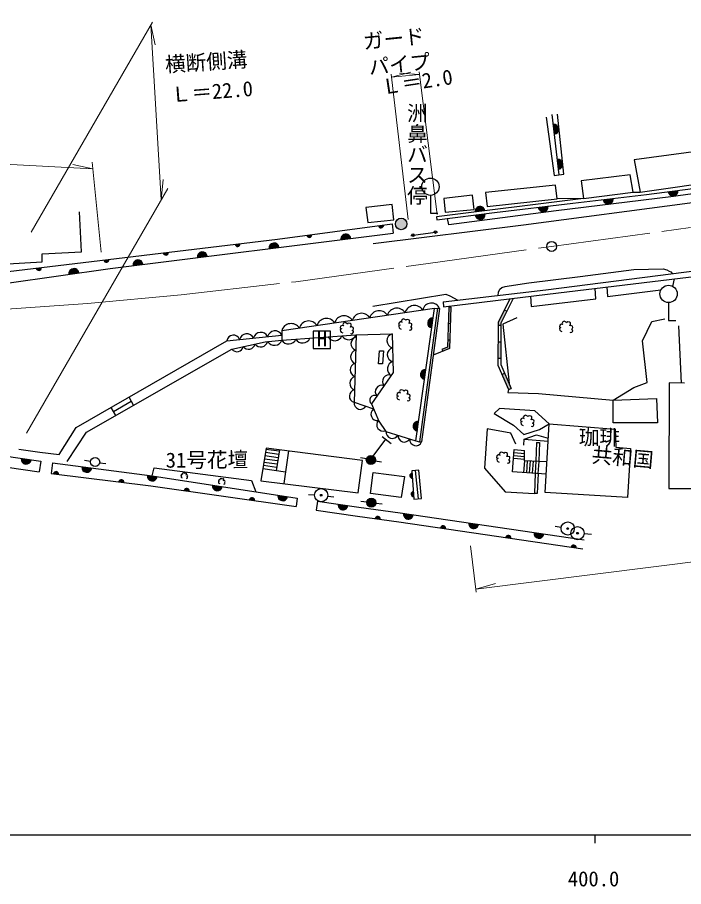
# Model space of a CAD drawing. Units: millimetres at full size, sheet at 1:1000; details may follow other scales. Extents: x 40000 to 680000, y 20000 to 380000.
# Drawn here: x 397976 to 478760, y 198715 to 304154 of the extents above; entities that cross this region are included whole.
import ezdxf
from ezdxf.enums import TextEntityAlignment as Align

# ---------------------------------------------------------------- set-up
doc = ezdxf.new("R2010")
doc.units = ezdxf.units.MM
doc.header["$LTSCALE"] = 1000
doc.linetypes.add('CHAIN', pattern=[18.5, 12, -1.5, 3.5, -1.5])
for name, color, linetype, lineweight in [('M-BGD', 7, 'Continuous', 25), ('M-BGD-EXST', 7, 'Continuous', 25), ('M-BMK', 2, 'CHAIN', 13), ('M-BMK-SRVR', 3, 'Continuous', 25), ('M-STR-HTXT', 7, 'Continuous', 13), ('M-STR-STRC', 7, 'Continuous', 25), ('M-TTL-BAND', 7, 'Continuous', 25)]:
    doc.layers.add(name, color=color, linetype=linetype, lineweight=lineweight)
doc.layers.add('M-BMK-HTXT', color=7, linetype='Continuous')
doc.styles.add('@ＭＳ ゴシック', font='')
doc.styles.add('ＭＳ ゴシック', font='')
doc.styles.get('@ＭＳ ゴシック').set_extended_font_data('@MS Gothic')
doc.styles.get('ＭＳ ゴシック').set_extended_font_data('MS Gothic')

msp = doc.modelspace()

# ---------------------------------------------------------------- hatches: boundary and pattern name
at = {"layer": 'M-BGD'}
for points in [[(463071, 289980, 0.41421), (463597, 290645, 0.41421), (462931, 291171)], [(463570, 285723, 0.41421), (464096, 286389, 0.41421), (463430, 286915)], [(476886, 283004, 0.41421), (477557, 282484, 0.41421), (478077, 283155)], [(469014, 282044, 0.41421), (469677, 281516, 0.41421), (470206, 282180)], [(454665, 280688, 0.41421), (453998, 281213, 0.41421), (453473, 280546)], [(461138, 281108, 0.41421), (461808, 280587, 0.41421), (462329, 281256)], [(445205, 279094, 0.41421), (444505, 279794, 0.41421), (443805, 279094, 1)], [(453498, 280176, 0.41421), (454168, 279655, 0.41421), (454689, 280324)], [(441765, 278882, 0.41421), (442102, 278625, 0.41421), (442359, 278962)], [(433072, 277727, 0.41421), (433406, 277466, 0.41421), (433668, 277800)], [(438394, 277335, 0.41421), (437726, 277858, 0.41421), (437203, 277190)], [(424372, 276634, 0.41421), (424706, 276373, 0.41421), (424967, 276707)], [(429696, 276263, 0.41421), (429023, 276780, 0.41421), (428506, 276108)], [(415667, 275584, 0.41421), (416001, 275323, 0.41421), (416262, 275657)], [(420999, 275181, 0.41421), (420326, 275698, 0.41421), (419809, 275025)], [(408479, 274718, 0.41421), (408813, 274456, 0.41421), (409074, 274790)], [(413201, 274211, 0.41421), (412529, 274728, 0.41421), (412012, 274055)], [(400270, 273728, 0.41421), (400605, 273466, 0.41421), (400866, 273801)], [(405421, 273164, 0.41421), (404742, 273673, 0.41421), (404233, 272994)], [(450550, 268994), (450301, 269003), (450229, 267004), (450479, 266995)], [(457361, 268559), (457019, 268657), (456262, 267127), (456261, 266806), (456611, 266805), (456612, 267044)], [(448403, 267671, 0.41421), (447728, 267158, 0.41421), (448241, 266482)], [(450408, 264996), (450158, 265005), (450127, 264149), (449455, 263877), (449549, 263645), (450371, 263979)], [(456605, 264805), (456255, 264806), (456249, 262806), (456599, 262805)], [(447518, 261419, 0.41421), (446843, 260906, 0.41421), (447357, 260230)], [(457060, 260978), (456739, 260840), (457527, 259001), (457848, 259139)], [(446641, 255166, 0.41421), (445962, 254657, 0.41421), (446472, 253978)], [(440299, 250586, 0.41421), (440730, 249939, 0.41421), (441378, 250370, 1)], [(398449, 250657, 0.41421), (398955, 249976, 0.41421), (399636, 250482)], [(402959, 248719, 0.41421), (402697, 249053, 0.41421), (402363, 248792)], [(405798, 249649, 0.41421), (406317, 248978, 0.41421), (406989, 249497)], [(445839, 248855, 0.41421), (445563, 248533, 0.41421), (445884, 248257)], [(410884, 247734, 0.41421), (410623, 248068, 0.41421), (410289, 247807)], [(413730, 248619, 0.41421), (414236, 247938, 0.41421), (414917, 248444)], [(418810, 246665, 0.41421), (418555, 247004, 0.41421), (418216, 246749)], [(421639, 247417, 0.41421), (422146, 246736, 0.41421), (422827, 247243)], [(426726, 245540, 0.41421), (426471, 245879, 0.41421), (426132, 245624)], [(429549, 246216, 0.41421), (430051, 245532, 0.41421), (430735, 246034)], [(440355, 245360, 0.41421), (440838, 244750, 0.41421), (441447, 245234, 1)], [(445996, 246631, 0.41421), (445718, 246311, 0.41421), (446038, 246032)], [(436874, 245100, 0.41421), (437384, 244422, 0.41421), (438062, 244932)], [(441973, 243267, 0.41421), (441718, 243606, 0.41421), (441379, 243351)], [(444795, 243982, 0.41421), (445305, 243304, 0.41421), (445983, 243814)], [(452711, 242824, 0.41421), (453221, 242146, 0.41421), (453899, 242656)], [(449892, 242128, 0.41421), (449637, 242467, 0.41421), (449298, 242212)], [(460627, 241665, 0.41421), (461133, 240984, 0.41421), (461814, 241490)], [(457808, 240969, 0.41421), (457553, 241308, 0.41421), (457213, 241053)], [(465720, 239811, 0.41421), (465465, 240150, 0.41421), (465126, 239895)]]:
    msp.add_hatch(color=256, dxfattribs=at).paths.add_polyline_path(points)

# ---------------------------------------------------------------- linework, layer by layer
for p, q in [((462791, 292363), (463649, 285051)), ((472635, 282935), (473479, 282938)), ((448066, 282568), (448066, 280394)), ((466623, 282169), (448815, 279971)), ((466623, 282169), (463414, 282128)), ((448066, 280394), (448955, 280394)), ((448815, 279971), (448827, 279590)), ((443413, 279102), (443559, 277981)), ((445666, 277699), (448961, 278125)), ((477473, 271512), (477668, 272456)), ((448929, 268883), (446739, 252682)), ((449605, 269634), (449664, 269033)), ((450550, 268994), (450301, 269003)), ((476934, 269561), (476934, 267387)), ((449176, 268849), (446987, 252648)), ((457019, 268657), (457361, 268559)), ((450479, 266995), (450229, 267004)), ((456261, 266806), (456611, 266805)), ((476934, 267387), (477823, 267387)), ((478148, 266749), (478452, 259795)), ((450408, 264996), (450158, 265005)), ((456255, 264806), (456605, 264805)), ((449455, 263877), (449549, 263645)), ((456249, 262806), (456599, 262805)), ((456739, 260840), (457060, 260978)), ((457527, 259001), (457848, 259139)), ((409642, 256359), (411789, 257597)), ((412069, 257112), (411514, 258074)), ((409917, 255882), (409367, 256836)), ((442190, 253303), (443282, 252447)), ((442612, 252973), (440964, 250751)), ((446304, 252790), (446739, 252682)), ((446739, 252682), (446987, 252648)), ((459434, 252989), (462330, 252740)), ((460940, 252589), (460839, 250318)), ((460940, 252589), (461290, 252573)), ((461290, 252573), (461188, 250303)), ((429594, 250741), (427990, 250964)), ((429659, 251136), (428054, 251359)), ((429723, 251531), (428117, 251754)), ((429750, 251700), (429338, 249161)), ((430863, 251558), (430278, 247608)), ((458181, 251024), (459463, 250899)), ((458207, 251373), (459473, 251250)), ((458234, 251722), (459483, 251601)), ((400823, 250309), (400635, 249022)), ((402229, 250118), (402059, 248830)), ((406859, 250294), (406117, 250405)), ((407947, 250131), (408689, 250020)), ((429466, 249951), (427864, 250174)), ((429530, 250346), (427927, 250569)), ((440299, 250586), (439563, 250733)), ((441378, 250370), (442113, 250223)), ((458155, 250675), (459453, 250549)), ((459449, 250379), (459349, 248948)), ((459798, 250354), (459698, 248924)), ((460148, 250348), (460047, 248900)), ((460498, 250333), (460396, 248875)), ((460848, 250318), (460746, 248851)), ((461197, 250302), (461095, 248827)), ((430484, 249002), (427737, 249384)), ((429402, 249556), (427801, 249779)), ((446217, 249187), (446557, 245763)), ((460773, 248849), (460663, 246409)), ((461122, 248825), (461013, 246393)), ((431921, 245852), (431769, 244822)), ((433256, 246293), (434014, 246246)), ((435605, 246089), (436343, 245989)), ((461013, 246393), (460663, 246409)), ((434368, 245459), (434212, 244370)), ((440355, 245360), (439610, 245446)), ((441447, 245234), (442193, 245148)), ((463915, 242279), (463177, 242399)), ((466695, 241537), (467582, 241481))]:
    msp.add_line(p, q, dxfattribs=at)
for points in [[(449605, 269634), (462060, 271090), (480670, 273479), (496309, 275777), (508306, 277955), (527883, 282346), (535568, 284920), (542830, 287502), (550505, 291252), (561076, 296962)], [(449664, 269033), (462258, 270586), (480691, 272822), (496384, 275334), (508395, 277513), (528004, 281912), (535715, 284495), (543005, 287086), (550711, 290851), (561290, 296566)], [(462110, 292053), (463075, 284961), (464255, 285145), (463458, 292420)], [(520086, 291219), (520185, 290776), (520342, 289852), (507380, 287254), (500304, 285875), (495000, 284887), (487544, 283807), (477219, 282393), (463321, 280705), (450292, 279006), (450131, 279750)], [(448827, 279590), (455833, 280469), (465326, 281613), (474276, 282661), (487680, 284422), (493823, 285340), (498028, 286019), (512379, 289039), (520185, 290776)], [(233039, 287287), (241339, 286136), (265729, 282658), (290427, 279075), (299760, 278494), (324340, 277011), (357826, 274678), (396708, 271917), (409229, 273709), (443559, 277981)], [(395779, 280944), (396107, 274238), (400964, 274492), (400964, 275489), (405762, 275698), (405517, 280548)], [(299547, 279930), (314280, 279052), (340694, 277149), (371204, 275032), (385071, 274091), (396876, 273319), (429513, 277254), (443413, 279102)], [(456263, 270413), (456295, 270828), (456490, 271172), (456737, 271384), (457128, 271509), (457615, 271605), (460012, 271937), (466224, 272726), (472723, 273585), (476283, 273670), (476715, 273539), (477016, 273388), (477194, 273285), (477418, 273062)], [(460176, 270329), (460263, 269094), (468103, 270016), (468024, 271286)], [(469444, 271458), (469526, 270316), (475997, 271086)], [(441070, 269135), (449941, 270567), (450432, 270361), (451366, 269840)], [(457695, 270023), (456262, 267127), (456247, 261987), (457527, 259001)], [(458111, 270074), (456612, 267044), (456597, 262058), (457848, 259139)], [(450550, 268994), (450371, 263979), (448411, 263183)], [(448570, 268860), (448929, 268883), (449176, 268849)], [(450301, 269003), (450127, 264149), (449455, 263877)], [(438386, 265826), (438514, 265781), (438626, 265826), (438732, 265959), (438713, 266090), (438630, 266149), (438570, 266160), (438676, 266221), (438740, 266410), (438708, 266547), (438527, 266616), (438379, 266597), (438456, 266794), (438459, 266960), (438335, 267036), (438153, 267074), (438028, 267018), (437995, 266957), (437943, 267039), (437711, 267142), (437537, 267074), (437439, 266914), (437480, 266803), (437551, 266751), (437358, 266799), (437166, 266686), (437113, 266487), (437185, 266410), (437312, 266379), (437155, 266334), (437133, 266246), (437174, 266075), (437256, 265985), (437429, 265908)], [(445471, 266258), (445599, 266212), (445711, 266257), (445818, 266391), (445798, 266521), (445715, 266580), (445655, 266591), (445761, 266652), (445825, 266841), (445793, 266978), (445612, 267047), (445464, 267028), (445541, 267225), (445544, 267391), (445420, 267467), (445239, 267505), (445113, 267450), (445081, 267388), (445028, 267471), (444796, 267574), (444623, 267505), (444524, 267346), (444566, 267234), (444636, 267182), (444443, 267230), (444251, 267118), (444198, 266918), (444270, 266842), (444398, 266810), (444240, 266765), (444218, 266677), (444260, 266507), (444342, 266417), (444514, 266339)], [(458537, 267718), (456822, 266953), (457593, 259735)], [(457527, 259001), (457454, 258659), (461168, 258524), (470217, 257723), (472721, 259272), (474330, 259882), (473764, 264902), (474927, 267245), (476492, 267573)], [(464965, 265970), (465092, 265924), (465205, 265970), (465311, 266103), (465291, 266233), (465208, 266292), (465148, 266304), (465254, 266364), (465318, 266554), (465286, 266690), (465105, 266760), (464958, 266741), (465034, 266937), (465037, 267104), (464914, 267180), (464732, 267218), (464606, 267162), (464574, 267101), (464521, 267183), (464289, 267286), (464116, 267218), (464017, 267058), (464059, 266947), (464129, 266894), (463936, 266942), (463744, 266830), (463691, 266631), (463763, 266554), (463891, 266522), (463733, 266478), (463712, 266389), (463753, 266219), (463835, 266129), (464007, 266052)], [(398133, 251762), (400705, 251397), (403023, 251123), (405121, 254388), (423392, 264924), (430034, 265623)], [(404020, 250265), (406342, 253839), (423987, 263921), (428027, 264796), (430043, 264998)], [(439049, 265627), (438795, 257461), (441161, 256662)], [(209901, 260915), (214080, 260872), (223934, 256207), (237351, 243360), (274725, 247304), (293189, 249145), (325748, 252370), (343408, 253981), (364615, 254529), (382710, 252957), (400823, 250309)], [(209856, 259948), (213783, 259960), (222886, 255572), (236979, 242126), (274857, 246011), (293318, 247852), (321704, 250930), (343484, 252682), (364575, 253227), (382559, 251665), (400635, 249022)], [(478884, 259786), (477004, 259824), (476951, 247009), (484278, 246991), (484180, 259830), (481835, 259848)], [(445256, 257667), (445383, 257621), (445496, 257667), (445602, 257800), (445582, 257930), (445499, 257989), (445439, 258001), (445545, 258061), (445609, 258251), (445577, 258387), (445396, 258457), (445249, 258438), (445325, 258634), (445328, 258801), (445205, 258877), (445023, 258915), (444898, 258859), (444865, 258798), (444812, 258880), (444580, 258983), (444407, 258915), (444308, 258755), (444350, 258644), (444420, 258591), (444227, 258639), (444035, 258527), (443983, 258328), (444054, 258251), (444182, 258219), (444025, 258175), (444003, 258086), (444044, 257916), (444126, 257826), (444298, 257749)], [(460268, 254579), (460396, 254533), (460508, 254578), (460614, 254712), (460594, 254842), (460511, 254901), (460452, 254912), (460557, 254973), (460622, 255162), (460589, 255299), (460408, 255368), (460261, 255349), (460338, 255546), (460341, 255712), (460217, 255788), (460035, 255826), (459910, 255770), (459877, 255709), (459825, 255792), (459593, 255895), (459419, 255826), (459320, 255667), (459362, 255555), (459433, 255503), (459239, 255551), (459048, 255438), (458995, 255239), (459066, 255163), (459194, 255131), (459037, 255086), (459015, 254998), (459056, 254828), (459138, 254738), (459310, 254660)], [(458419, 252376), (457830, 253703), (454955, 254258), (454620, 249471), (457114, 246614), (460663, 246409)], [(459393, 252248), (459434, 252989), (460917, 253501), (462350, 253106)], [(457351, 250116), (457479, 250070), (457591, 250115), (457697, 250249), (457678, 250379), (457595, 250438), (457535, 250449), (457640, 250510), (457705, 250699), (457673, 250836), (457492, 250906), (457344, 250887), (457421, 251083), (457424, 251249), (457300, 251325), (457118, 251364), (456993, 251308), (456960, 251246), (456908, 251329), (456676, 251432), (456502, 251364), (456403, 251204), (456445, 251092), (456516, 251040), (456323, 251088), (456131, 250976), (456078, 250777), (456149, 250700), (456277, 250668), (456120, 250624), (456098, 250535), (456139, 250365), (456221, 250275), (456393, 250197)], [(462109, 248756), (458031, 249040), (458234, 251722)], [(462192, 250259), (459449, 250379), (459483, 251601)], [(402229, 250118), (414335, 248527), (431921, 245852)], [(414335, 248527), (414580, 249525), (426365, 247975), (426900, 246616)], [(418449, 248252), (418513, 248230), (418569, 248252), (418622, 248319), (418612, 248384), (418571, 248414), (418541, 248419), (418594, 248450), (418626, 248544), (418610, 248613), (418519, 248647), (418446, 248638), (418484, 248736), (418486, 248819), (418424, 248857), (418333, 248876), (418270, 248848), (418254, 248818), (418228, 248859), (418112, 248910), (418025, 248876), (417975, 248796), (417996, 248741), (418032, 248715), (417935, 248739), (417839, 248682), (417813, 248583), (417848, 248544), (417912, 248529), (417834, 248506), (417823, 248462), (417843, 248377), (417884, 248332), (417970, 248293)], [(402059, 248830), (414158, 247326), (431769, 244822)], [(422986, 247563), (423049, 247540), (423106, 247563), (423159, 247630), (423149, 247695), (423107, 247724), (423077, 247730), (423130, 247760), (423162, 247855), (423146, 247923), (423056, 247958), (422982, 247948), (423020, 248047), (423022, 248130), (422960, 248168), (422869, 248187), (422807, 248159), (422790, 248128), (422764, 248169), (422648, 248221), (422561, 248187), (422512, 248107), (422533, 248051), (422568, 248025), (422471, 248049), (422376, 247993), (422349, 247893), (422385, 247855), (422449, 247839), (422370, 247817), (422359, 247773), (422380, 247687), (422421, 247642), (422507, 247604)], [(434368, 245459), (439379, 244741), (444390, 244042), (466702, 240776)], [(434212, 244370), (439225, 243652), (444234, 242953), (466543, 239688)]]:
    msp.add_lwpolyline(points, dxfattribs=at)
for points in [[(472767, 286881), (473479, 282938), (483913, 284430), (483290, 288279)], [(466346, 284328), (466623, 282169), (472635, 282935), (472262, 285062)], [(454747, 282908), (454955, 281206), (463414, 282128), (463206, 283817)], [(449704, 282186), (449852, 280525), (453380, 280859), (453157, 282603)], [(440226, 281082), (440461, 279256), (443634, 279603), (443430, 281449)], [(430026, 266151), (430043, 264998), (439034, 265627), (443425, 265767), (443547, 261064), (440904, 257271), (441788, 255168), (442671, 253927), (446304, 252790), (448570, 268860)], [(441894, 263721), (442352, 263707), (442252, 262112), (441758, 262140)], [(470217, 257723), (475488, 257910), (475583, 254956), (470228, 254956)], [(462446, 254837), (460704, 256408), (456448, 256717), (455783, 256087), (458136, 254697), (459385, 253556), (461287, 254162)], [(462446, 254837), (470444, 254192), (470559, 252027), (472334, 251865), (471942, 245922), (461985, 246521)], [(428141, 251904), (427508, 247953), (439305, 246483), (439827, 250419)], [(440784, 246387), (441119, 248932), (444932, 248448), (444522, 245916)], [(445817, 249154), (446058, 245733), (446994, 245790), (446645, 249222)]]:
    msp.add_lwpolyline(points, close=True, dxfattribs=at)
for centre, radius in [((448066, 283618), 1050), ((444505, 279094), 700), ((445936, 277734), 150), ((448663, 278106), 150), ((476934, 270611), 1050), ((440838, 250478), 550), ((407403, 250213), 550), ((434812, 246195), 800), ((434812, 246195), 100), ((440901, 245297), 550), ((464705, 242150), 800), ((464705, 242150), 100), ((465897, 241587), 800), ((465897, 241587), 100)]:
    msp.add_circle(centre, radius, dxfattribs=at)
for centre, radius, start, end in [((463001, 290575), 600, 276.69007, 96.69007), ((463500, 286319), 600, 276.69007, 96.69007), ((477481, 283079), 600, 187.22387, 7.22387), ((469610, 282112), 600, 186.48635, 6.48635), ((454069, 280617), 600, 6.8206, 186.8206), ((461734, 281182), 600, 187.07745, 7.07745), ((454094, 280250), 600, 187.07745, 7.07745), ((442062, 278922), 300, 187.64106, 7.64106), ((433370, 277763), 300, 186.96967, 6.96967), ((437799, 277263), 600, 6.96967, 186.96967), ((424670, 276670), 300, 186.96967, 6.96967), ((429101, 276186), 600, 7.46058, 187.46058), ((415964, 275621), 300, 186.96967, 6.96967), ((420404, 275103), 600, 7.46058, 187.46058), ((408777, 274754), 300, 186.96967, 6.96967), ((412607, 274133), 600, 7.46058, 187.46058), ((400568, 273764), 300, 186.96967, 6.96967), ((404827, 273079), 600, 8.1364, 188.1364), ((443988, 267703), 1183, 32.39244, 164.22381), ((446125, 268015), 1183, 32.39244, 164.22381), ((448183, 268418), 1083, 23.46473, 167.71298), ((437576, 266766), 1183, 32.39244, 164.22381), ((439713, 267078), 1183, 32.39244, 164.22381), ((441851, 267390), 1183, 32.39244, 164.22381), ((431164, 265830), 1183, 32.39244, 164.22381), ((433301, 266142), 1183, 32.39244, 164.22381), ((435439, 266454), 1183, 32.39244, 164.22381), ((448322, 267077), 600, 82.25562, 262.25562), ((425792, 264853), 918, 26.55294, 165.45954), ((427502, 265033), 918, 26.55294, 165.45954), ((429212, 265213), 918, 26.55294, 165.45954), ((443645, 264930), 866, 104.74766, 258.23524), ((424167, 264827), 781, 19.2151, 172.79738), ((427494, 265049), 859, 217.02295, 344.90762), ((429141, 265336), 964, 211.99665, 339.42383), ((430860, 265508), 964, 211.99665, 336.01133), ((432558, 265627), 964, 211.99665, 336.01133), ((436456, 265900), 964, 211.99665, 336.01133), ((438154, 266019), 964, 211.99665, 336.01133), ((439268, 264578), 840, 105.67995, 250.75668), ((424611, 264348), 755, 214.38653, 350.04908), ((426006, 264722), 824, 217.72651, 346.7091), ((439218, 262975), 840, 105.67995, 250.75668), ((443689, 263246), 866, 104.74766, 258.23524), ((439168, 261373), 840, 105.67995, 250.75668), ((443749, 261518), 911, 105.04479, 241.04414), ((439119, 259770), 840, 105.67995, 250.75668), ((443020, 259997), 779, 68.32457, 221.94052), ((447437, 260825), 600, 82.25562, 262.25562), ((442153, 258752), 779, 68.32457, 221.94052), ((439011, 258213), 782, 102.50687, 253.92976), ((439570, 257387), 779, 174.53062, 328.14657), ((441288, 257718), 588, 60.8984, 229.36668), ((441621, 256033), 779, 126.21407, 279.83002), ((442325, 254741), 779, 137.81661, 291.43256), ((446557, 254572), 600, 81.90496, 261.90496), ((443445, 253868), 779, 176.03788, 329.65383), ((444894, 253421), 779, 176.03788, 329.65383), ((446303, 252942), 744, 173.87175, 336.73047), ((399042, 250570), 600, 171.61421, 351.61421), ((402661, 248755), 300, 353.0198, 173.0198), ((406394, 249573), 600, 172.71174, 352.71174), ((445862, 248556), 300, 94.32538, 274.32538), ((410587, 247771), 300, 353.0198, 173.0198), ((414324, 248531), 600, 171.6345, 351.6345), ((418513, 246707), 300, 351.95416, 171.95416), ((422233, 247330), 600, 171.6345, 351.6345), ((426429, 245582), 300, 351.95416, 171.95416), ((430142, 246125), 600, 171.28383, 351.28383), ((446017, 246332), 300, 93.97472, 273.97472), ((437468, 245016), 600, 171.95558, 351.95558), ((441676, 243309), 300, 351.95416, 171.95416), ((445389, 243898), 600, 171.95558, 351.95558), ((453305, 242740), 600, 171.95558, 351.95558), ((449595, 242170), 300, 351.95416, 171.95416), ((461220, 241578), 600, 171.60492, 351.60492), ((457511, 241011), 300, 351.95416, 171.95416), ((465423, 239853), 300, 351.95416, 171.95416)]:
    msp.add_arc(centre, radius, start, end, dxfattribs=at)
at = {"layer": 'M-BGD-EXST'}
for p, q in [((435939, 266109), (433839, 266109)), ((433839, 266109), (433839, 264009)), ((435939, 264009), (435939, 266109)), ((433839, 264009), (435939, 264009))]:
    msp.add_line(p, q, dxfattribs=at)
at = {"layer": 'M-BMK'}
msp.add_lwpolyline([(396691, 268771), (406475, 269453), (417819, 270514), (431747, 272089), (447785, 274303), (462756, 276367), (492144, 280364), (505974, 282406), (517841, 284512), (522846, 285580), (529731, 287210), (537264, 289651), (544889, 292896), (550341, 295828), (559240, 300510)], dxfattribs=at)
at = {"layer": 'M-BMK-SRVR'}
msp.add_circle((462756, 276367), 600, dxfattribs=at)
at = {"layer": 'M-STR-HTXT'}
for p, q in [((399662, 278081), (414372, 303580)), ((414171, 303233), (415410, 282030)), ((414171, 303233), (414696, 300834)), ((443327, 296900), (445702, 297522)), ((446746, 297240), (444295, 297382)), ((446708, 297544), (448872, 280263)), ((445369, 279636), (443285, 297258)), ((443327, 296900), (446746, 297240)), ((243178, 294349), (407113, 285781)), ((407113, 285781), (404711, 286291)), ((408140, 275684), (407030, 286595)), ((415410, 282030), (415652, 284473)), ((399074, 253704), (416201, 283403)), ((452925, 240041), (453621, 234440)), ((453578, 234786), (455936, 235469))]:
    msp.add_line(p, q, dxfattribs=at)
msp.add_lwpolyline([(453578, 234786), (510465, 241938), (516251, 243169), (525330, 245513), (538882, 249228), (543440, 250805), (547984, 252604), (551923, 254506), (576912, 266655)], dxfattribs=at)
at = {"layer": 'M-STR-STRC'}
msp.add_lwpolyline([(441118, 276739), (459350, 278977), (479519, 281650), (489335, 283009), (501271, 284960), (513077, 287220), (520808, 288946), (526485, 290546), (540254, 295012), (557345, 304154)], dxfattribs=at)
at = {"layer": 'M-TTL-BAND'}
for p, q in [((40000, 205000), (579000, 205000)), ((468000, 205000), (468000, 204000))]:
    msp.add_line(p, q, dxfattribs=at)

# ---------------------------------------------------------------- texts
at = {"layer": 'M-BGD-EXST', "style": 'ＭＳ ゴシック'}
msp.add_text('H', height=1833, dxfattribs=at).set_placement((434292, 263701), align=Align.BOTTOM_LEFT)
at = {"layer": 'M-BMK-HTXT'}
for s, rotation, style, p in [('洲鼻バス停', 270, '@ＭＳ ゴシック', (444985, 293822)), ('珈琲', 359.293, 'ＭＳ ゴシック', (466034, 251769)), ('共和国', 354.92, 'ＭＳ ゴシック', (467512, 249648)), ('31号花壇', 0.518, 'ＭＳ ゴシック', (415975, 248978))]:
    msp.add_text(s, height=1833, rotation=rotation, dxfattribs=dict(at, style=style)).set_placement(p, align=Align.BOTTOM_LEFT)
at = {"layer": 'M-STR-HTXT', "style": 'ＭＳ ゴシック'}
for s, rotation, p in [('ガード', 5.674, (440034, 299747)), ('横断側溝', 3.772, (415979, 296961)), ('パイプ', 5.674, (440716, 296641)), ('Ｌ＝2.0', 8.572, (442311, 294230)), ('Ｌ＝22.0', 4.456, (416690, 293307))]:
    msp.add_text(s, height=1833, rotation=rotation, dxfattribs=at).set_placement(p, align=Align.BOTTOM_LEFT)
at = {"layer": 'M-TTL-BAND', "style": 'ＭＳ ゴシック'}
msp.add_text('400.0', height=1833, dxfattribs=at).set_placement((467844, 198195), align=Align.BOTTOM_CENTER)

doc.saveas('drawing.dxf')
